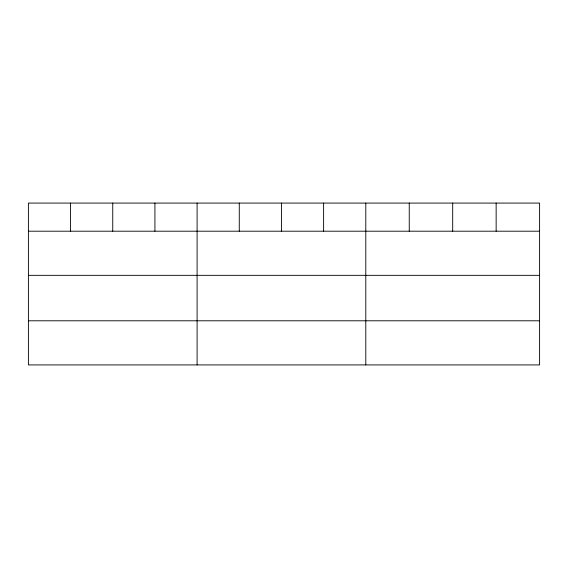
<?xml version="1.0" encoding="UTF-8"?>
<svg xmlns="http://www.w3.org/2000/svg" width="568" height="568" viewBox="0 0 568 568"><rect width="100%" height="100%" fill="white"/><g stroke="black" fill="none" stroke-linecap="round" stroke-linejoin="round"><path stroke-width="0.85" d="M539.6 275.331L539.6 203.081L28.4 203.081L28.4 364.919L539.6 364.919L539.6 275.331L28.4 275.331M28.4 231.197L539.6 231.197M28.4 320.792L539.6 320.792M496.148 203.081L496.148 231.197M452.696 203.081L452.696 231.197M409.244 203.081L409.244 231.197M365.792 203.081L365.792 364.919M323.618 203.081L323.618 231.197M281.444 203.081L281.444 231.197M239.27 203.081L239.27 231.197M197.096 203.081L197.096 364.919M154.922 203.081L154.922 231.197M112.748 203.081L112.748 231.197M70.574 203.081L70.574 231.197"/></g></svg>
